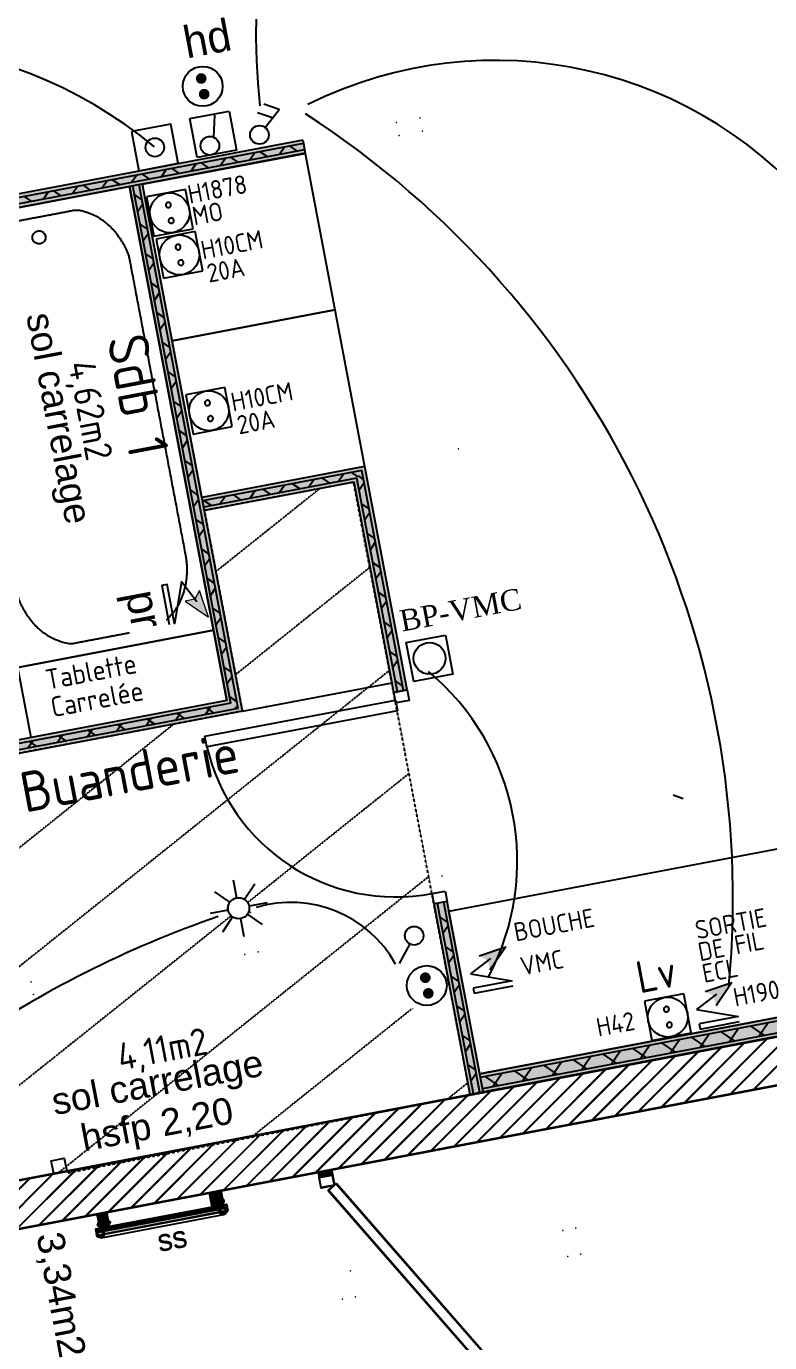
# Model space of a CAD drawing. Header units: centimetres. Extents: x 209280 to 319866, y -365283 to -277503.
# Drawn here: x 247399 to 250196, y -330668 to -325713 of the extents above; entities that cross this region are included whole.
import ezdxf

# ---------------------------------------------------------------- set-up
doc = ezdxf.new("R2010")
doc.units = ezdxf.units.CM
doc.linetypes.add('Style de ligne -1', pattern=[0.41664, 0.20828, -0.20836])
doc.layers.get('0').update_dxf_attribs({"color": 252})
for name, color, linetype, lineweight in [('0-PROJET-CLOISONS', 7, 'Continuous', 5), ('0-PROJET-DESSINS CRÉES', 7, 'Continuous', 9), ('0-PROJET-FAUX PLAFOND', 251, 'Style de ligne -1', 5), ('0-PROJET-MENUISERIES INT', 7, 'Continuous', 5), ('0-PROJET-MUR BETON', 7, 'Continuous', 35), ('0-PROJET-SANITAIRES', 7, 'Continuous', 5), ('0-PROJET-TEXTE', 7, 'Continuous', 5), ('prlm-CHAUFF-CONV', 1, 'Continuous', 25), ('prlm-ELEC-CFO', 1, 'Continuous', 25)]:
    doc.layers.add(name, color=color, linetype=linetype, lineweight=lineweight)
doc.layers.add('3-BAT C-Niveau 1', color=252, linetype='Continuous')
doc.layers.add('prlm-VMC', color=93, linetype='Continuous')
doc.layers.add('prlm-ZEROPLOT', color=254, linetype='Continuous', plot=False)
doc.styles.add('Geneva', font='arial.ttf')
doc.styles.add('Helvetica', font='arial.ttf')
doc.styles.add('prlm-elec-cfo', font='comic.ttf', dxfattribs={"height": 12})
doc.styles.add('prlm-vmc', font='pala.ttf', dxfattribs={"height": 14})
doc.styles.get("Standard").update_dxf_attribs({"font": 'isocp.shx', "height": 100})

# ---------------------------------------------------------------- blocks, each defined once
blk = doc.blocks.new('xi.tsl-050-050')
at = {"layer": 'prlm-CHAUFF-CONV', "linetype": 'ByBlock', "lineweight": -2}
h = blk.add_hatch(color=0, dxfattribs=at)
edge = h.paths.add_edge_path()
edge.add_arc((-23.5, 7.5), 1.5, 0, 360)
edge = h.paths.add_edge_path(flags=17)
edge.add_arc((-23.5, 7.5), 1, 0, 360)
edge = h.paths.add_edge_path()
edge.add_arc((23.5, 7.5), 1.5, 0, 360)
edge = h.paths.add_edge_path(flags=17)
edge.add_arc((23.5, 7.5), 1, 0, 360)
at = {"layer": 'prlm-CHAUFF-CONV', "color": 0, "linetype": 'ByBlock', "lineweight": -2, "flags": 128}
for points in [[(23.5, 9), (-23.5, 9)], [(23.5, 6), (-23.5, 6)]]:
    blk.add_lwpolyline(points, dxfattribs=at)
at = {"layer": 'prlm-CHAUFF-CONV', "color": 0, "linetype": 'ByBlock', "lineweight": -2}
for points in [[(-19.73, 0), (-22.27, 0), (-22.27, 6), (-19.73, 6)], [(19.73, 0), (22.27, 0), (22.27, 6), (19.73, 6)]]:
    blk.add_lwpolyline(points, close=True, dxfattribs=at)
for centre, radius in [((-23.5, 7.5), 1.5), ((-23.5, 7.5), 1), ((23.5, 7.5), 1.5), ((23.5, 7.5), 1)]:
    blk.add_circle(centre, radius, dxfattribs=at)
at = {"layer": 'prlm-ZEROPLOT', "linetype": 'ByBlock', "lineweight": -2, "flags": 128}
blk.add_lwpolyline([(-21, 0), (21, 0)], dxfattribs=at)
blk = doc.blocks.new('Groupe-165-1')
at = {"linetype": 'Continuous'}
for p, q in [((15914.18, -46480.22), (15914.86, -46483.81)), ((15915.9, -46479.9), (15916.55, -46483.35)), ((15870.17, -46495.45), (15919.3, -46486.15)), ((15871.33, -46488.34), (15871.99, -46491.86)), ((15873.05, -46488.01), (15873.63, -46491.12))]:
    blk.add_line(p, q, dxfattribs=at)
at = {"linetype": 'Continuous', "flags": 128}
for points in [[(15913.32, -46480.39), (15916.91, -46479.71), (15917.52, -46482.94), (15913.93, -46483.62)], [(15869.94, -46494.24), (15919.07, -46484.94), (15919.53, -46487.35), (15870.4, -46496.66)], [(15918.3, -46483.57), (15916.74, -46482.31), (15914.24, -46482.81), (15913.31, -46484.57), (15914.88, -46485.83), (15917.37, -46485.34)], [(15870.38, -46492.65), (15871.94, -46493.92), (15874.43, -46493.42), (15875.36, -46491.66), (15873.8, -46490.39), (15871.3, -46490.89)], [(15870.47, -46488.5), (15873.98, -46487.84), (15874.58, -46491.03), (15871.07, -46491.69)]]:
    blk.add_lwpolyline(points, close=True, dxfattribs=at)
at = {"insert": (15897.86, -46493.85), "char_height": 7.993, "width": 24.9991, "attachment_point": 2, "rotation": 10.6809, "line_spacing_factor": 1.060906, "style": 'Geneva'}
blk.add_mtext('ss', dxfattribs=at)
blk = doc.blocks.new('xi.DA')
at = {"layer": 'prlm-ELEC-CFO', "color": 0}
for points in [[(0.61, -1.67), (7.04, 4.05), (1.81, 7.01)], [(4.05, 1.39), (-1.17, 4.34)]]:
    blk.add_lwpolyline(points, dxfattribs=at)
blk.add_circle((-2, -4), 3.5, dxfattribs=at)
blk = doc.blocks.new('xi.PCHD')
at = {"color": 0, "lineweight": 5}
blk.add_wipeout([(-7.5, -7.5), (7.5, -7.5), (7.5, 7.5), (-7.5, 7.5)], dxfattribs=at).dxf.layer = 'prlm-ELEC-CFO'
at = {"layer": 'prlm-ELEC-CFO', "color": 0, "linetype": 'ByBlock', "lineweight": 5, "const_width": 2}
for points in [[(-4, 0, 1), (-2, 0, 1)], [(2, 0, 1), (4, 0, 1)]]:
    blk.add_lwpolyline(points, format="xyb", close=True, dxfattribs=at)
at = {"layer": 'prlm-ELEC-CFO', "color": 0, "linetype": 'ByBlock', "lineweight": -2}
blk.add_circle((0, 0), 7.5, dxfattribs=at)
blk = doc.blocks.new('xi.BP')
at = {"layer": 'prlm-ELEC-CFO', "color": 0, "flags": 128}
blk.add_lwpolyline([(-7.5, -7.5), (7.5, -7.5), (7.5, 7.5), (-7.5, 7.5)], close=True, dxfattribs=at)
at = {"layer": 'prlm-ELEC-CFO', "color": 0}
blk.add_circle((0, 0), 3.5, dxfattribs=at)
blk = doc.blocks.new('xi.PR')
at = {"layer": 'prlm-ELEC-CFO', "lineweight": 5}
blk.add_hatch(color=0, dxfattribs=at).paths.add_polyline_path([(-3, 6), (-0.1, 3.7), (0, 0), (7.5, 7.5)])
at = {"layer": 'prlm-ELEC-CFO', "color": 0, "lineweight": 5, "flags": 128}
blk.add_lwpolyline([(-3, 6), (-0.1, 3.7), (0, 0), (7.5, 7.5)], close=True, dxfattribs=at)
at = {"layer": 'prlm-ELEC-CFO', "color": 0}
blk.add_lwpolyline([(0.95, 4.23), (-7.5, 0), (7.5, -5.5), (-7.5, -5.5), (-7.5, -7.5), (7.5, -7.5)], dxfattribs=at)
blk = doc.blocks.new('xi.bp-vmc-cui')
at = {"layer": 'prlm-VMC', "color": 0, "linetype": 'ByBlock', "lineweight": -2, "flags": 128}
blk.add_lwpolyline([(-7.5, 7.5), (7.5, 7.5), (7.5, -7.5), (-7.5, -7.5)], close=True, dxfattribs=at)
at = {"layer": 'prlm-VMC', "color": 0, "linetype": 'ByBlock', "lineweight": -2}
blk.add_circle((0, 0), 6, dxfattribs=at)
blk = doc.blocks.new('xi.PCHT')
at = {"color": 0, "lineweight": 5}
blk.add_wipeout([(-7.5, -7.5), (7.5, -7.5), (7.5, 7.5), (-7.5, 7.5)], dxfattribs=at).dxf.layer = 'prlm-ELEC-CFO'
at = {"layer": 'prlm-ELEC-CFO', "color": 0, "linetype": 'ByBlock', "lineweight": 5, "const_width": 2}
for points in [[(-4, 0, 1), (-2, 0, 1)], [(2, 0, 1), (4, 0, 1)]]:
    blk.add_lwpolyline(points, format="xyb", close=True, dxfattribs=at)
at = {"layer": 'prlm-ELEC-CFO', "color": 0, "linetype": 'ByBlock', "lineweight": -2}
blk.add_circle((0, 0), 7.5, dxfattribs=at)
blk = doc.blocks.new('xi.SA')
at = {"layer": 'prlm-ELEC-CFO', "color": 0}
blk.add_lwpolyline([(0.2, -1.28), (5.5, 5.28)], dxfattribs=at)
blk.add_circle((-2, -4), 3.5, dxfattribs=at)
blk = doc.blocks.new('xi.SPOT')
at = {"color": 0, "lineweight": 5}
blk.add_wipeout([(-4, 0), (-2.83, -2.83), (0, -4), (2.83, -2.83), (4, 0), (2.83, 2.83), (0, 4), (-2.83, 2.83)], dxfattribs=at).dxf.layer = 'prlm-ELEC-CFO'
at = {"layer": 'prlm-ELEC-CFO', "color": 0, "linetype": 'ByBlock', "lineweight": -2, "flags": 128}
for points in [[(0, 10.88), (0, 4)], [(-7.69, 7.69), (-2.83, 2.83)], [(7.69, 7.69), (2.83, 2.83)], [(-10.88, 0), (-4, 0)], [(4, 0), (10.88, 0)], [(-2.83, -2.83), (-7.69, -7.69)], [(0, -4), (0, -10.88)], [(2.83, -2.83), (7.69, -7.69)]]:
    blk.add_lwpolyline(points, dxfattribs=at)
at = {"layer": 'prlm-ELEC-CFO', "color": 0, "linetype": 'ByBlock', "lineweight": -2}
blk.add_circle((0, 0), 4, dxfattribs=at)

msp = doc.modelspace()

# ---------------------------------------------------------------- hatches: boundary and pattern name
at = {"linetype": 'Continuous'}
h = msp.add_hatch(dxfattribs=at)
h.set_pattern_fill('02_ISOLANT', color=256, scale=10, angle=-79.276405, style=0, pattern_type=2)
h.set_pattern_definition([(325.723595, (88960.93, 134700.79), (45.054865, 66.106423), []), (55.723595, (88960.93, 134700.79), (66.106423, -45.054865), [])])
h.paths.add_polyline_path([(248533.613, -330019.846), (248510.032, -330024.312), (248513.752, -330043.958), (248537.333, -330039.492)])
at = {"layer": '3-BAT C-Niveau 1', "linetype": 'Continuous'}
h = msp.add_hatch(dxfattribs=at)
h.set_pattern_fill('MURS MACONNERIE-2', color=256, scale=10, style=0, pattern_type=2)
h.set_pattern_definition([(45, (89146.82, 134700.79), (-31.2347524, 39.0434405), [])])
h.paths.add_polyline_path([(246242.251, -330270.581), (246275.744, -330447.438), (253008.28, -329172.44), (252974.787, -328995.584)])
at = {"layer": 'prlm-ELEC-CFO', "lineweight": 25}
for points in [[(249102.639, -329211.813), (249135.389, -329229.033), (249143.28, -329265.183), (249203.015, -329177.537)], [(249953.64, -329346.166), (249986.39, -329363.386), (249994.281, -329399.536), (250054.015, -329311.89)], [(248094.37, -330101.109), (248130.223, -330094.32), (248136.349, -330126.671), (248100.496, -330133.461)], [(248144.171, -330132.989), (248128.537, -330120.351), (248103.597, -330125.324), (248094.311, -330142.932), (248109.945, -330155.569), (248134.876, -330150.598)], [(247660.579, -330239.684), (248151.847, -330146.649), (248156.417, -330170.781), (247665.149, -330263.817)], [(247665.837, -330182.265), (247700.923, -330175.62), (247706.961, -330207.502), (247671.875, -330214.147)], [(247664.926, -330223.784), (247680.579, -330236.411), (247705.508, -330231.433), (247714.783, -330213.82), (247699.14, -330201.191), (247674.211, -330206.169)]]:
    msp.add_hatch(color=256, dxfattribs=at).paths.add_polyline_path(points)

# ---------------------------------------------------------------- linework, layer by layer
at = {"lineweight": 25}
for p, q in [((248792.138, -326074.68), (248792.128, -326074.631)), ((248880.646, -326057.918), (248880.655, -326057.967)), ((248801.493, -326124.078), (248801.502, -326124.127)), ((248890.001, -326107.317), (248889.991, -326107.268)), ((247917.68, -326240.283), (247917.671, -326240.234)), ((247917.68, -326240.283), (247917.69, -326240.332)), ((247927.035, -326289.682), (247927.026, -326289.633)), ((247927.035, -326289.682), (247927.045, -326289.731)), ((249024.845, -327303.474), (249024.836, -327303.425)), ((249024.845, -327303.474), (249024.854, -327303.523)), ((248150.321, -327468.725), (248150.312, -327468.676)), ((248150.321, -327468.725), (248150.33, -327468.774)), ((248159.691, -327518.2), (248159.681, -327518.151)), ((248159.691, -327518.2), (248159.7, -327518.25)), ((248701.734, -327803.935), (248701.685, -327803.944)), ((248139.568, -327910.397), (248139.618, -327910.388)), ((248106.853, -328005.427), (248106.804, -328005.436)), ((248106.853, -328005.427), (248106.902, -328005.417)), ((248155.809, -327996.155), (248155.76, -327996.165)), ((248400.826, -328254.876), (248400.835, -328254.925)), ((248302.72, -328273.455), (248302.71, -328273.406)), ((248914.856, -328920.84), (248914.906, -328920.831)), ((248963.997, -328911.534), (248963.947, -328911.543)), ((248242.335, -329048.201), (248242.286, -329048.211)), ((248193.209, -329057.505), (248193.258, -329057.496)), ((248943.043, -329069.677), (248942.994, -329069.686)), ((248992.183, -329060.371), (248992.232, -329060.362)), ((248270.522, -329197.038), (248270.571, -329197.029)), ((248221.395, -329206.342), (248221.346, -329206.351)), ((247416.563, -329309.685), (247416.514, -329309.694)), ((247425.535, -329357.061), (247425.584, -329357.051)), ((249457.581, -329588.503), (249457.571, -329588.454)), ((249457.581, -329588.503), (249457.59, -329588.552)), ((249470.606, -329657.281), (249470.596, -329657.231)), ((248694.255, -329804.305), (248694.245, -329804.256)), ((249595.617, -329819.444), (249595.626, -329819.493)), ((249466.577, -330236.535), (249466.626, -330236.525)), ((249417.45, -330245.838), (249417.401, -330245.847)), ((249485.156, -330334.641), (249485.107, -330334.65)), ((249436.029, -330343.944), (249436.078, -330343.935)), ((248618.889, -330397.068), (248618.939, -330397.059)), ((248588.342, -330504.478), (248588.293, -330504.488)), ((248588.342, -330504.478), (248588.391, -330504.469)), ((248637.469, -330495.175), (248637.42, -330495.184))]:
    msp.add_line(p, q, dxfattribs=at)
at = {"linetype": 'Continuous'}
for p, q in [((249869.891, -328620.869), (249832.225, -328607.405)), ((248510.032, -330024.312), (248513.752, -330043.958)), ((248510.032, -330024.312), (248513.752, -330043.958)), ((248533.613, -330019.846), (248537.333, -330039.492)), ((248533.613, -330019.846), (248537.333, -330039.492)), ((248546.386, -330017.427), (248550.106, -330037.073))]:
    msp.add_line(p, q, dxfattribs=at)
at = {"linetype": 'Continuous', "lineweight": 25}
for p, q in [((248497.259, -330026.731), (248500.979, -330046.376)), ((248500.979, -330046.376), (248550.106, -330037.073)), ((248546.386, -330017.427), (248550.106, -330037.073))]:
    msp.add_line(p, q, dxfattribs=at)
at = {"linetype": 'Continuous', "flags": 128}
for points in [[(247501.765, -330032.054), (247492.465, -329982.927), (247541.592, -329973.626), (247550.893, -330022.753)], [(248550.117, -330037.071), (248557.56, -330076.372), (248508.422, -330085.678), (248500.979, -330046.376)], [(248565.098, -330069.793), (249110.895, -330695.097), (249080.76, -330721.401), (248534.963, -330096.097)]]:
    msp.add_lwpolyline(points, close=True, dxfattribs=at)
at = {"lineweight": 25}
for centre in [(248792.138, -326074.68), (248880.646, -326057.918), (248801.493, -326124.078), (248890.001, -326107.317), (247917.68, -326240.283), (247917.68, -326240.283), (247927.035, -326289.682), (247927.035, -326289.682), (249024.845, -327303.474), (249024.845, -327303.474), (248150.321, -327468.725), (248150.321, -327468.725), (248159.691, -327518.2), (248159.691, -327518.2), (248701.734, -327803.935), (248139.568, -327910.397), (248106.853, -328005.427), (248106.853, -328005.427), (248155.809, -327996.155), (248400.826, -328254.876), (248302.72, -328273.455), (248914.856, -328920.84), (248963.997, -328911.534), (248242.335, -329048.201), (248193.209, -329057.505), (248943.043, -329069.677), (248992.183, -329060.371), (248270.522, -329197.038), (248221.395, -329206.342), (247416.563, -329309.685), (247425.535, -329357.061), (249457.581, -329588.503), (249457.581, -329588.503), (249470.606, -329657.281), (248694.255, -329804.305), (249595.617, -329819.444), (249466.577, -330236.535), (249417.45, -330245.838), (249485.156, -330334.641), (249436.029, -330343.944), (248618.889, -330397.068), (248588.342, -330504.478), (248588.342, -330504.478), (248637.469, -330495.175)]:
    msp.add_circle(centre, 0.025, dxfattribs=at)
at = {"layer": '0-PROJET-CLOISONS', "lineweight": 25}
for p, q in [((249104.851, -329655.302), (252863.987, -328943.402)), ((249104.851, -329655.302), (252863.987, -328943.402)), ((249107.269, -329668.075), (252866.406, -328956.175)), ((249107.269, -329668.075), (252866.406, -328956.175)), ((249115.457, -329711.307), (252874.593, -328999.407)), ((249115.457, -329711.307), (252874.593, -328999.407)), ((249117.876, -329724.08), (252877.012, -329012.18)), ((250064.191, -329531.637), (250012.772, -329496.593)), ((250043.998, -329535.461), (250079.043, -329484.042)), ((250175.352, -329510.585), (250123.934, -329475.541)), ((250155.16, -329514.41), (250190.204, -329462.991)), ((249710.515, -329598.616), (249745.559, -329547.197)), ((249841.869, -329573.74), (249790.45, -329538.696)), ((249821.676, -329577.564), (249856.72, -329526.145)), ((249953.03, -329552.689), (249901.611, -329517.644)), ((249932.837, -329556.513), (249967.882, -329505.094)), ((249488.192, -329640.719), (249523.236, -329589.3)), ((249619.546, -329615.843), (249568.127, -329580.799)), ((249599.353, -329619.667), (249634.398, -329568.249)), ((249730.707, -329594.792), (249679.289, -329559.747)), ((249286.062, -329678.998), (249234.643, -329643.954)), ((249265.869, -329682.822), (249300.914, -329631.403)), ((249397.223, -329657.946), (249345.805, -329622.902)), ((249377.031, -329661.771), (249412.075, -329610.352)), ((249508.385, -329636.895), (249456.966, -329601.85)), ((249174.901, -329700.05), (249123.482, -329665.005)), ((249154.708, -329703.874), (249189.753, -329652.455)), ((248497.495, -330024.766), (248501.215, -330044.412)), ((248501.215, -330044.412), (248550.342, -330035.109)), ((248510.268, -330022.347), (248513.988, -330041.993)), ((248510.268, -330022.347), (248513.988, -330041.993)), ((248511.152, -330022.18), (248534.518, -330038.105)), ((248533.849, -330017.882), (248537.569, -330037.528)), ((248533.849, -330017.882), (248537.569, -330037.528)), ((248546.622, -330015.463), (248550.342, -330035.109)), ((248546.622, -330015.463), (248550.342, -330035.109))]:
    msp.add_line(p, q, dxfattribs=at)
for points in [[(249117.876, -329724.08), (249104.851, -329655.302), (252877.012, -329012.18), (252863.987, -328943.402)], [(248497.495, -330024.766), (248546.622, -330015.463), (248501.215, -330044.412), (248550.342, -330035.109)]]:
    msp.add_solid(points, dxfattribs=at)
at = {"layer": '0-PROJET-DESSINS CRÉES', "lineweight": 25}
for p, q in [((248438.673, -326141.618), (246450.085, -326518.215)), ((248441.092, -326154.391), (246452.504, -326530.988)), ((248441.092, -326154.391), (246452.504, -326530.988)), ((248445.558, -326177.972), (246456.97, -326554.569)), ((248445.558, -326177.972), (246456.97, -326554.569)), ((248369.882, -326167.877), (248350.767, -326195.924)), ((248390.312, -326164.008), (248418.358, -326183.123)), ((248438.673, -326141.618), (248447.977, -326190.745)), ((248447.977, -326190.745), (246459.389, -326567.341)), ((248447.977, -326190.745), (247835.856, -326306.668)), ((247835.908, -326306.939), (248448.028, -326191.017)), ((248056.828, -326227.163), (248084.874, -326246.278)), ((248147.559, -326209.98), (248128.444, -326238.027)), ((248167.989, -326206.111), (248196.036, -326225.226)), ((248258.721, -326188.929), (248239.605, -326216.975)), ((248279.15, -326185.06), (248307.197, -326204.175)), ((248448.028, -326191.017), (248559.671, -326780.539)), ((247814.075, -326273.135), (247794.96, -326301.181)), ((247834.505, -326269.266), (247862.552, -326288.381)), ((247925.237, -326252.083), (247906.122, -326280.13)), ((247945.667, -326248.214), (247973.713, -326267.329)), ((248036.398, -326231.032), (248017.283, -326259.078)), ((247786.73, -326315.971), (246459.389, -326567.341)), ((247591.753, -326315.238), (247572.638, -326343.285)), ((247612.183, -326311.369), (247640.229, -326330.484)), ((247702.914, -326294.186), (247683.799, -326322.233)), ((247723.344, -326290.318), (247751.391, -326309.433)), ((248153.162, -328250.891), (247786.73, -326315.971)), ((248153.162, -328250.891), (247786.73, -326315.971)), ((248168.354, -328261.245), (247799.503, -326313.552)), ((248168.354, -328261.245), (247799.503, -326313.552)), ((248196.401, -328280.361), (247823.083, -326309.087)), ((248196.401, -328280.361), (247823.083, -326309.087)), ((248211.593, -328290.715), (247835.856, -326306.668)), ((247947.551, -326896.461), (247835.908, -326306.939)), ((247389.86, -326353.472), (247417.907, -326372.587)), ((247480.592, -326336.29), (247461.476, -326364.336)), ((247501.021, -326332.421), (247529.068, -326351.536)), ((247833.783, -326365.588), (247805.737, -326346.472)), ((247836.848, -326381.771), (247817.733, -326409.817)), ((247854.835, -326476.749), (247826.788, -326457.634)), ((247857.9, -326492.932), (247838.785, -326520.979)), ((247875.887, -326587.91), (247847.84, -326568.795)), ((247878.951, -326604.093), (247859.836, -326632.14)), ((247896.938, -326699.071), (247868.892, -326679.956)), ((247900.003, -326715.255), (247880.888, -326743.301)), ((247917.99, -326810.233), (247889.943, -326791.117)), ((247947.551, -326896.461), (248559.671, -326780.539)), ((248559.671, -326780.539), (247947.551, -326896.461)), ((248559.671, -326780.539), (248671.314, -327370.06)), ((247921.055, -326826.416), (247901.939, -326854.462)), ((247939.041, -326921.394), (247910.995, -326902.279)), ((248059.194, -327485.983), (247947.551, -326896.461)), ((247942.106, -326937.577), (247922.991, -326965.624)), ((247960.093, -327032.555), (247932.046, -327013.44)), ((247963.158, -327048.738), (247944.043, -327076.785)), ((247981.145, -327143.716), (247953.098, -327124.601)), ((247984.209, -327159.9), (247965.094, -327187.946)), ((248002.196, -327254.878), (247974.15, -327235.763)), ((248005.261, -327271.061), (247986.146, -327299.108)), ((248023.248, -327366.039), (247995.201, -327346.924)), ((248671.314, -327370.06), (248059.194, -327485.983)), ((248672.115, -327370.274), (248059.259, -327486.329)), ((248831.303, -328210.854), (248672.115, -327370.274)), ((248026.313, -327382.222), (248007.197, -327410.269)), ((248661.761, -327385.466), (248061.678, -327499.102)), ((248661.761, -327385.466), (248061.678, -327499.102)), ((248642.645, -327413.512), (248066.144, -327522.683)), ((248642.645, -327413.512), (248066.144, -327522.683)), ((248480.838, -327419.727), (248461.722, -327447.773)), ((248511.738, -327413.875), (248539.784, -327432.991)), ((248591.999, -327398.676), (248572.884, -327426.723)), ((248622.899, -327392.825), (248646.01, -327408.576)), ((248794.949, -328217.739), (248642.645, -327413.512)), ((248794.949, -328217.739), (248642.645, -327413.512)), ((248667.957, -327418.186), (248648.498, -327404.924)), ((248818.53, -328213.273), (248661.761, -327385.466)), ((248818.53, -328213.273), (248661.761, -327385.466)), ((248044.299, -327477.2), (248016.253, -327458.085)), ((248632.291, -327428.704), (248068.562, -327535.456)), ((248632.291, -327428.704), (248068.562, -327535.456)), ((248258.514, -327461.827), (248239.399, -327489.874)), ((248289.415, -327455.976), (248317.461, -327475.091)), ((248369.676, -327440.777), (248350.561, -327468.823)), ((248400.576, -327434.925), (248428.623, -327454.041)), ((248782.176, -328220.158), (248632.291, -327428.704)), ((248782.176, -328220.158), (248632.291, -327428.704)), ((248670.466, -327431.436), (248651.351, -327459.482)), ((248047.364, -327493.384), (248028.249, -327521.43)), ((248067.092, -327498.076), (248095.138, -327517.192)), ((248147.353, -327482.878), (248128.237, -327510.924)), ((248178.253, -327477.026), (248206.3, -327496.142)), ((248689.009, -327529.348), (248660.962, -327510.233)), ((248691.518, -327542.597), (248672.403, -327570.643)), ((248065.351, -327588.362), (248037.304, -327569.246)), ((248068.416, -327604.545), (248049.301, -327632.591)), ((248710.06, -327640.509), (248682.014, -327621.394)), ((248712.569, -327653.758), (248693.454, -327681.805)), ((248086.403, -327699.523), (248058.356, -327680.408)), ((248089.467, -327715.706), (248070.352, -327743.753)), ((248731.112, -327751.67), (248703.065, -327732.555)), ((248733.621, -327764.919), (248714.506, -327792.966)), ((248107.454, -327810.684), (248079.408, -327791.569)), ((248110.519, -327826.867), (248091.404, -327854.914)), ((248752.163, -327862.832), (248724.117, -327843.716)), ((248128.506, -327921.845), (248100.459, -327902.73)), ((248754.673, -327876.081), (248735.557, -327904.127)), ((248131.571, -327938.029), (248112.455, -327966.075)), ((248773.215, -327973.993), (248745.168, -327954.878)), ((247366.319, -328125.804), (248103.221, -327986.251)), ((248103.221, -327986.251), (248153.331, -328250.852)), ((248149.557, -328033.007), (248121.511, -328013.892)), ((248775.724, -327987.242), (248756.609, -328015.289)), ((248152.622, -328049.19), (248133.507, -328077.237)), ((248794.267, -328085.154), (248766.22, -328066.039)), ((248796.776, -328098.403), (248777.661, -328126.45)), ((247416.429, -328390.406), (247366.319, -328125.804)), ((248170.609, -328144.168), (248142.562, -328125.053)), ((248173.674, -328160.351), (248154.559, -328188.398)), ((248211.6, -328290.753), (248775.347, -328184.134)), ((248831.303, -328210.854), (248782.176, -328220.158)), ((248815.318, -328196.315), (248787.272, -328177.2)), ((248817.827, -328209.565), (248814.821, -328213.976)), ((248168.354, -328261.245), (245836.578, -328702.807)), ((248168.354, -328261.245), (245836.578, -328702.807)), ((248153.162, -328250.891), (245846.932, -328687.615)), ((248153.331, -328250.852), (247416.429, -328390.406)), ((248191.661, -328255.329), (248163.614, -328236.214)), ((248211.593, -328290.715), (245807.109, -328746.045)), ((248196.401, -328280.361), (245817.463, -328730.853)), ((248196.401, -328280.361), (245817.463, -328730.853)), ((248211.593, -328290.715), (247128.201, -328495.874)), ((247979.76, -328296.959), (247960.644, -328325.005)), ((247964.921, -328299.769), (247992.967, -328318.884)), ((248090.921, -328275.909), (248071.806, -328303.955)), ((248076.082, -328278.719), (248104.129, -328297.834)), ((248188.412, -328274.916), (248182.967, -328282.905)), ((248194.725, -328271.513), (248191.139, -328276.774)), ((247646.275, -328360.11), (247627.16, -328388.156)), ((247757.437, -328339.06), (247738.321, -328367.106)), ((247742.598, -328341.87), (247770.644, -328360.985)), ((247868.598, -328318.009), (247849.483, -328346.056)), ((247853.759, -328320.819), (247881.805, -328339.935)), ((248988.928, -329043.182), (252745.907, -328331.691)), ((247423.952, -328402.211), (247404.837, -328430.257)), ((247409.113, -328405.021), (247437.159, -328424.136)), ((247535.114, -328381.16), (247515.998, -328409.207)), ((247520.275, -328383.97), (247548.321, -328403.086)), ((247631.436, -328362.92), (247659.482, -328382.035)), ((252861.83, -328943.811), (249104.851, -329655.302)), ((248982.135, -329007.314), (248933.008, -329016.618)), ((249068.749, -329733.384), (248933.008, -329016.618)), ((249068.749, -329733.384), (248933.008, -329016.618)), ((249081.522, -329730.965), (248945.781, -329014.199)), ((249081.522, -329730.965), (248945.781, -329014.199)), ((248947.323, -329013.907), (248946.073, -329015.74)), ((249105.103, -329726.499), (248969.362, -329009.733)), ((249105.103, -329726.499), (248969.362, -329009.733)), ((249117.876, -329724.08), (248982.135, -329007.314)), ((249104.851, -329655.302), (248988.928, -329043.182)), ((248983.731, -329085.606), (248955.684, -329066.491)), ((248986.24, -329098.855), (248967.125, -329126.901)), ((249004.783, -329196.767), (248976.736, -329177.652)), ((249007.292, -329210.016), (248988.177, -329238.063)), ((249025.834, -329307.928), (248997.788, -329288.813)), ((249028.343, -329321.177), (249009.228, -329349.224)), ((249046.886, -329419.09), (249018.839, -329399.974)), ((249049.395, -329432.339), (249030.28, -329460.385)), ((249067.937, -329530.251), (249039.891, -329511.136)), ((249070.446, -329543.5), (249051.331, -329571.547)), ((249088.989, -329641.412), (249060.942, -329622.297)), ((249091.498, -329654.661), (249072.383, -329682.708))]:
    msp.add_line(p, q, dxfattribs=at)
for points in [[(248438.673, -326141.618), (248447.977, -326190.745), (246450.085, -326518.215), (246459.389, -326567.341)], [(248211.593, -328290.715), (248153.162, -328250.891), (247835.856, -326306.668), (247786.73, -326315.971)], [(248672.115, -327370.274), (248632.291, -327428.704), (248059.259, -327486.329), (248068.562, -327535.456)], [(248831.303, -328210.854), (248782.176, -328220.158), (248672.115, -327370.274), (248632.291, -327428.704)], [(248153.162, -328250.891), (248211.593, -328290.715), (245846.932, -328687.615), (245807.109, -328746.045)], [(249117.876, -329724.08), (249068.749, -329733.384), (248982.135, -329007.314), (248933.008, -329016.618)]]:
    msp.add_solid(points, dxfattribs=at)
at = {"layer": '0-PROJET-FAUX PLAFOND', "lineweight": 25}
for p, q in [((248630.344, -327429.071), (248068.557, -327535.458)), ((248502.508, -327453.28), (248112.138, -327765.576)), ((249068.86, -329734.069), (248630.344, -327429.071)), ((248068.557, -327535.458), (248211.6, -328290.753)), ((248691.286, -327749.406), (248185.68, -328153.891)), ((248765.117, -328137.49), (246227.341, -330167.711)), ((248211.6, -328290.753), (247257.218, -328471.251)), ((247953.613, -328339.545), (247327.553, -328840.393)), ((248838.949, -328525.574), (246786.982, -330167.148)), ((248912.78, -328913.658), (247519.266, -330028.469)), ((248986.611, -329301.741), (248246.261, -329894.022)), ((249060.442, -329689.825), (248984.675, -329750.439)), ((247555.016, -330028.432), (249068.86, -329734.069)), ((249187.635, -329710.869), (249050.593, -329737.525)), ((249050.593, -329737.525), (249050.84, -329738.82)), ((249050.84, -329738.82), (249187.936, -329712.458)), ((249187.936, -329712.458), (249187.635, -329710.869)), ((246246.615, -330269.482), (247553.785, -330021.932)), ((247553.785, -330021.932), (247555.016, -330028.432))]:
    msp.add_line(p, q, dxfattribs=at)
at = {"layer": '0-PROJET-MENUISERIES INT', "lineweight": 25}
for p, q in [((248782.176, -328220.158), (248831.314, -328210.852)), ((248831.314, -328210.852), (248838.757, -328250.154)), ((248070.506, -328385.461), (248787.757, -328249.629)), ((248789.619, -328259.459), (248782.176, -328220.158)), ((248787.757, -328249.629), (248795.2, -328288.931)), ((248838.757, -328250.154), (248789.619, -328259.459)), ((248795.2, -328288.931), (248077.949, -328424.763)), ((248077.949, -328424.763), (248070.506, -328385.461)), ((248925.566, -328977.316), (248974.704, -328968.01)), ((248933.008, -329016.618), (248925.566, -328977.316)), ((248974.704, -328968.01), (248982.146, -329007.312)), ((248982.146, -329007.312), (248933.008, -329016.618))]:
    msp.add_line(p, q, dxfattribs=at)
at = {"layer": '0-PROJET-MENUISERIES INT', "lineweight": 25, "flags": 128}
for points in [[(248550.353, -330035.106), (248557.796, -330074.408), (248508.658, -330083.714), (248501.215, -330044.412)], [(248565.334, -330067.829), (249111.131, -330693.133), (249080.996, -330719.437), (248535.198, -330094.132)]]:
    msp.add_lwpolyline(points, close=True, dxfattribs=at)
at = {"layer": '0-PROJET-MENUISERIES INT', "lineweight": 25}
msp.add_arc((248789.619, -328259.459), 730.616, 192.793303, 280.723612, dxfattribs=at)
at = {"layer": '0-PROJET-MUR BETON', "lineweight": 25}
for p, q in [((246242.487, -330268.617), (252975.022, -328993.619)), ((246242.487, -330268.617), (252975.022, -328993.619)), ((246275.98, -330445.474), (253008.515, -329170.475)), ((246275.98, -330445.474), (253008.515, -329170.475)), ((250135.345, -329714.593), (250361.343, -329488.594)), ((249875.254, -329763.848), (250101.253, -329537.849)), ((249961.951, -329747.43), (250187.95, -329521.431)), ((250048.648, -329731.011), (250274.646, -329505.012)), ((249615.164, -329813.104), (249841.163, -329587.105)), ((249701.861, -329796.685), (249927.86, -329570.686)), ((249788.558, -329780.267), (250014.556, -329554.268)), ((249355.074, -329862.359), (249581.073, -329636.36)), ((249441.771, -329845.941), (249667.77, -329619.942)), ((249528.468, -329829.522), (249754.466, -329603.523)), ((249094.984, -329911.614), (249320.983, -329685.616)), ((249181.681, -329895.196), (249407.68, -329669.197)), ((249268.378, -329878.778), (249494.376, -329652.779)), ((248834.894, -329960.87), (249060.893, -329734.871)), ((248921.591, -329944.451), (249147.59, -329718.453)), ((249008.288, -329928.033), (249234.286, -329702.034)), ((248574.804, -330010.125), (248800.803, -329784.127)), ((248661.501, -329993.707), (248887.5, -329767.708)), ((248748.198, -329977.288), (248974.196, -329751.29)), ((248314.714, -330059.381), (248540.713, -329833.382)), ((248401.411, -330042.962), (248627.41, -329816.964)), ((248488.108, -330026.544), (248714.106, -329800.545)), ((248054.624, -330108.636), (248280.623, -329882.638)), ((248141.321, -330092.218), (248367.32, -329866.219)), ((248228.018, -330075.799), (248454.016, -329849.801)), ((247794.534, -330157.892), (248020.533, -329931.893)), ((247881.231, -330141.473), (248107.229, -329915.475)), ((247967.928, -330125.055), (248193.926, -329899.056)), ((247534.444, -330207.147), (247760.443, -329981.149)), ((247621.141, -330190.729), (247847.139, -329964.73)), ((247707.838, -330174.31), (247933.836, -329948.312)), ((247274.354, -330256.403), (247500.353, -330030.404)), ((247361.051, -330239.984), (247587.049, -330013.986)), ((247447.747, -330223.566), (247673.746, -329997.567)), ((247187.657, -330272.821), (247413.656, -330046.823))]:
    msp.add_line(p, q, dxfattribs=at)
at = {"layer": '0-PROJET-SANITAIRES', "lineweight": 25}
for p, q in [((247049.998, -326455.493), (247786.9, -326315.939)), ((247786.9, -326315.939), (248103.221, -327986.251)), ((248103.221, -327986.251), (247366.319, -328125.804))]:
    msp.add_line(p, q, dxfattribs=at)
msp.add_ellipse((247446.62, -326507.603), major_axis=(4.652, -24.563), ratio=1, dxfattribs=at)
msp.add_open_spline([(247998.459, -327701.776), (248010.874, -327767.33), (247979.854, -327890.82), (247901.297, -327973.602), (247725.467, -328006.901), (247549.636, -328040.199), (247446.25, -327991.873), (247372.225, -327888.277), (247257.285, -327281.345), (247142.345, -326674.413), (247173.365, -326550.923), (247251.922, -326468.141), (247427.752, -326434.843), (247603.583, -326401.544), (247706.969, -326449.87), (247780.994, -326553.467), (247892.83, -327144.01), (247998.459, -327701.776)], degree=2, knots=[0, 0, 0, 0.01726376, 0.03452751, 0.05179127, 0.15011635, 0.1673801, 0.18464386, 0.20190762, 0.50431594, 0.5215797, 0.53884345, 0.55610721, 0.65443229, 0.67169604, 0.6889598, 0.70622356, 1, 1, 1], dxfattribs=at)
at = {"layer": '3-BAT C-Niveau 1', "linetype": 'Continuous', "lineweight": 25}
for p, q in [((246242.251, -330270.581), (252974.787, -328995.584)), ((246242.251, -330270.581), (252974.787, -328995.584)), ((246275.744, -330447.438), (253008.28, -329172.44)), ((246275.744, -330447.438), (253008.28, -329172.44))]:
    msp.add_line(p, q, dxfattribs=at)
at = {"layer": 'prlm-ELEC-CFO', "lineweight": 25}
for p, q in [((248041.905, -326207.088), (248013.995, -326059.708)), ((248189.286, -326179.178), (248041.905, -326207.088)), ((247998.153, -326327.261), (247850.772, -326355.172)), ((248026.063, -326474.641), (247998.153, -326327.261)), ((247850.772, -326355.172), (247878.683, -326502.552)), ((247878.683, -326502.552), (248026.063, -326474.641)), ((248034.535, -326485.684), (247887.155, -326513.595)), ((247887.155, -326513.595), (247915.066, -326660.975)), ((248062.446, -326633.064), (248034.535, -326485.684)), ((247915.066, -326660.975), (248062.446, -326633.064)), ((248145.638, -327072.351), (247998.257, -327100.262)), ((248173.548, -327219.732), (248145.638, -327072.351)), ((247998.257, -327100.262), (248026.168, -327247.643)), ((248026.168, -327247.643), (248173.548, -327219.732)), ((249102.639, -329211.813), (249203.015, -329177.537)), ((249203.015, -329177.537), (249143.28, -329265.183)), ((249144.794, -329221.871), (249069.59, -329279.138)), ((249069.59, -329279.138), (249227.204, -329305.267)), ((249227.204, -329305.267), (249079.823, -329333.178)), ((249079.823, -329333.178), (249083.545, -329352.828)), ((249083.545, -329352.828), (249230.925, -329324.918)), ((249953.64, -329346.166), (250054.015, -329311.89)), ((250054.015, -329311.89), (249994.281, -329399.536)), ((249872.561, -329354.689), (249725.181, -329382.6)), ((249725.181, -329382.6), (249753.091, -329529.981)), ((249900.472, -329502.07), (249872.561, -329354.689)), ((249995.795, -329356.224), (249920.59, -329413.491)), ((249920.59, -329413.491), (250078.205, -329439.62)), ((250078.205, -329439.62), (249930.824, -329467.531)), ((249930.824, -329467.531), (249934.546, -329487.181)), ((249934.546, -329487.181), (250081.926, -329459.271)), ((249753.091, -329529.981), (249900.472, -329502.07)), ((248102.957, -330099.483), (248109.747, -330135.337)), ((248120.152, -330096.227), (248126.68, -330130.702)), ((247662.864, -330251.75), (248154.132, -330158.715)), ((247674.424, -330180.638), (247681.083, -330215.803)), ((247691.618, -330177.382), (247697.494, -330208.409))]:
    msp.add_line(p, q, dxfattribs=at)
at = {"layer": 'prlm-ELEC-CFO', "lineweight": 25, "flags": 128}
for points in [[(248094.37, -330101.109), (248130.223, -330094.32), (248136.349, -330126.671), (248100.496, -330133.461)], [(248144.171, -330132.989), (248128.537, -330120.351), (248103.597, -330125.324), (248094.311, -330142.932), (248109.945, -330155.569), (248134.876, -330150.598)], [(247660.579, -330239.684), (248151.847, -330146.649), (248156.417, -330170.781), (247665.149, -330263.817)], [(247665.837, -330182.265), (247700.923, -330175.62), (247706.961, -330207.502), (247671.875, -330214.147)], [(247664.926, -330223.784), (247680.579, -330236.411), (247705.508, -330231.433), (247714.783, -330213.82), (247699.14, -330201.191), (247674.211, -330206.169)]]:
    msp.add_lwpolyline(points, close=True, dxfattribs=at)
at = {"layer": 'prlm-ELEC-CFO', "lineweight": 25}
for centre, radius in [((248089.432, -326162.466), 35), ((247938.418, -326414.906), 75), ((247974.801, -326573.329), 75), ((248085.903, -327159.997), 75), ((249812.826, -329442.335), 75)]:
    msp.add_circle(centre, radius, dxfattribs=at)
at = {"layer": 'prlm-ELEC-CFO'}
for centre, radius, start, end in [((251186.835, -325719.042), 2924.263, 132.842749, 185.761941), ((246785.867, -327493.753), 1720.547, 50.490223, 122.320773), ((249162.217, -327419.33), 1578.149, 38.060511, 116.480483)]:
    msp.add_arc(centre, radius, start, end, dxfattribs=at)
at = {"layer": 'prlm-ELEC-CFO', "lineweight": 25}
for centre, start, end in [((247932.836, -326385.43), 100.723601, 280.723601), ((247932.836, -326385.43), 280.723601, 100.723601), ((247944, -326444.383), 100.723601, 280.723601), ((247944, -326444.383), 280.723601, 100.723601), ((247969.218, -326543.853), 100.723601, 280.723601), ((247969.218, -326543.853), 280.723601, 100.723601), ((247980.383, -326602.806), 100.723601, 280.723601), ((247980.383, -326602.806), 280.723601, 100.723601), ((248080.321, -327130.521), 100.723601, 280.723601), ((248080.321, -327130.521), 280.723601, 100.723601), ((248091.485, -327189.473), 100.723601, 280.723601), ((248091.485, -327189.473), 280.723601, 100.723601), ((249807.244, -329412.859), 100.723601, 280.723601), ((249807.244, -329412.859), 280.723601, 100.723601), ((249818.408, -329471.811), 100.723601, 280.723601), ((249818.408, -329471.811), 280.723601, 100.723601)]:
    msp.add_arc(centre, 10, start, end, dxfattribs=at)

# ---------------------------------------------------------------- block references
at = {"layer": 'prlm-ELEC-CFO'}
for name, p, xscale, yscale, zscale, rotation in [('xi.DA', (248288.046, -326078.529), 9.999999999999996, 9.999999999999996, 9.999999999999996, 10.72360141139323), ('xi.BP', (247882.29, -326168.68), 9.999999999999996, 9.999999999999996, 9.999999999999996, 280.723601411399), ('xi.bp-vmc-cui', (248916.229, -328092.035), 9.999999999999996, 9.999999999999996, 9.999999999999996, 280.723601411399), ('xi.tsl-050-050', (247894.331, -330141.249), 10, 10, 10, 190.7235947438307)]:
    msp.add_blockref(name, p, dxfattribs=dict(at, xscale=xscale, yscale=yscale, zscale=zscale, rotation=rotation))
at = {"layer": 'prlm-ELEC-CFO', "xscale": 10, "yscale": 10, "zscale": 10}
msp.add_blockref('Groupe-165-1', (88960.928, 134700.79), dxfattribs=at)

# ---------------------------------------------------------------- texts
at = {"layer": '0-PROJET-TEXTE', "lineweight": 25, "style": 'Helvetica'}
for s, height, rotation, p in [('sol carrelage', 100.8724, 280.723601, (247397.915, -326800.694)), ('sol carrelage', 100.8724, 10.723601, (247504.858, -329811.682)), ('hsfp 2,20', 100.8724, 10.723601, (247614.446, -329948.597)), ('3,34m2', 102.1636, 280.723601, (247436.349, -330262.899))]:
    msp.add_text(s, height=height, rotation=rotation, dxfattribs=at).set_placement(p)
at = {"layer": '0-PROJET-TEXTE', "lineweight": 30}
msp.add_text('Sdb 1', height=151.3086, rotation=280.723601, dxfattribs=at).set_placement((247701.399, -326889.173))
at = {"layer": '0-PROJET-TEXTE', "lineweight": 25}
for s, height, rotation, p in [('4,62m2', 102.1636, 280.723601, (247554.861, -326981.973)), ('Tablette', 75.6543, 10.723601, (247479.019, -328210.618)), ('Carrelée', 75.6543, 10.723601, (247498.593, -328313.977)), ('Buanderie', 151.3086, 10.723601, (247392.941, -328673.099)), ('4,11m2', 102.1636, 10.723601, (247752.404, -329643.937))]:
    msp.add_text(s, height=height, rotation=rotation, dxfattribs=at).set_placement(p)
at = {"layer": 'prlm-ELEC-CFO', "lineweight": 30}
for s, height, p in [('H1878', 70, (248013.356, -326381.105)), ('MO', 70, (248030.5, -326462.843)), ('H10CM', 70, (248062.945, -326590.85)), ('20A', 70, (248085.377, -326678.212)), ('H10CM', 70, (248176.016, -327163.012)), ('20A', 70, (248199.006, -327249.339)), ('BOUCHE', 70, (249240.54, -329158.09)), ('SORTIE', 70, (249923.248, -329150.445)), ('DE FIL ', 70, (249933.876, -329232.577)), ('VMC', 70, (249264.919, -329286.825)), ('Lv', 120, (249706.268, -329353.311)), ('ECL', 70, (249949.26, -329313.809)), ('H190', 70, (250066.501, -329403.043)), ('H42', 70, (249551.158, -329516.389))]:
    msp.add_text(s, height=height, rotation=10.723601, dxfattribs=at).set_placement(p)
at = {"layer": 'prlm-ELEC-CFO', "lineweight": 20, "insert": (248079.129, -325759.564), "char_height": 120, "attachment_point": 5, "rotation": 10.723601, "line_spacing_factor": 0.8, "style": 'prlm-elec-cfo', "bg_fill": 3, "box_fill_scale": 1.1, "bg_fill_color": 256, "bg_fill_transparency": 0}
msp.add_mtext('hd', dxfattribs=at)
at = {"layer": 'prlm-ELEC-CFO', "insert": (248797.55, -327912.973), "char_height": 80, "attachment_point": 1, "rotation": 10.723601, "style": 'prlm-vmc'}
msp.add_mtext_dynamic_manual_height_columns('BP-VMC', width=101.12978, gutter_width=50, heights=[0], dxfattribs=at)
at = {"layer": 'prlm-ELEC-CFO', "lineweight": 25, "insert": (247939.757, -330235.758), "char_height": 79.9262, "width": 249.99148, "attachment_point": 2, "rotation": 10.680913, "line_spacing_factor": 1.060906, "style": 'Geneva'}
msp.add_mtext('ss', dxfattribs=at)

# ---------------------------------------------------------------- next in the draw order: block references
at = {"layer": 'prlm-ELEC-CFO', "xscale": 9.999999999999996, "yscale": 9.999999999999996, "zscale": 9.999999999999996, "rotation": 280.723601411399}
for name, p in [('xi.PCHD', (248062.34, -325938.864)), ('xi.SPOT', (248197.5, -329032.4)), ('xi.PCHT', (248905.693, -329323.54))]:
    msp.add_blockref(name, p, dxfattribs=at)

# ---------------------------------------------------------------- next in the draw order: texts
at = {"layer": 'prlm-ELEC-CFO', "lineweight": 20, "insert": (247826.258, -327910.139), "char_height": 120, "attachment_point": 5, "rotation": 280.723601, "line_spacing_factor": 0.8, "style": 'prlm-elec-cfo', "bg_fill": 3, "box_fill_scale": 1.1, "bg_fill_color": 256, "bg_fill_transparency": 0}
msp.add_mtext('pr', dxfattribs=at)

# ---------------------------------------------------------------- next in the draw order: linework, layer by layer
at = {"layer": 'prlm-ELEC-CFO', "lineweight": 25}
for p, q in [((248013.995, -326059.708), (248161.375, -326031.797)), ((248161.375, -326031.797), (248189.286, -326179.178)), ((248103.718, -326129.659), (248107.41, -326046.741))]:
    msp.add_line(p, q, dxfattribs=at)
at = {"layer": 'prlm-ELEC-CFO'}
for centre, radius, start, end in [((246541.369, -328996.766), 3516.601, 354.651891, 57.153551), ((248315.109, -328855.923), 930.977, 332.124987, 50.113154), ((248393.909, -329461.294), 450.715, 28.919404, 106.762023), ((249419.584, -332836.311), 3989.667, 108.996343, 124.620069)]:
    msp.add_arc(centre, radius, start, end, dxfattribs=at)

# ---------------------------------------------------------------- next in the draw order: block references
at = {"layer": 'prlm-ELEC-CFO', "xscale": 9.999999999999996, "yscale": 9.999999999999996, "zscale": 9.999999999999996}
for name, p, rotation in [('xi.PR', (247996.305, -327877.235), 280.723601411399), ('xi.SA', (248846.053, -329179.025), 190.7236014114013)]:
    msp.add_blockref(name, p, dxfattribs=dict(at, rotation=rotation))

doc.saveas('drawing.dxf')
